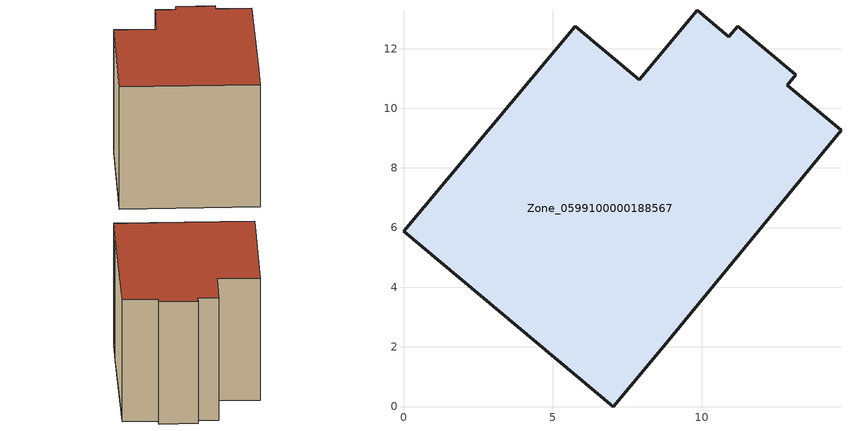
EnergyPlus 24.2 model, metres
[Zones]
Zone_0599100000188567
 floor ground (C_G): 7.91,10.96 9.85,13.28 10.91,12.4 11.2,12.75 13.16,11.12 12.87,10.77 14.67,9.27 8.64,1.92 7.04,0 0,5.87 5.75,12.76 z0
 wall outside (C_F): 7.04,0 8.64,1.92 14.67,9.27 12.87,10.77 13.16,11.12 11.2,12.75 10.91,12.4 9.85,13.28 7.91,10.96 5.75,12.76 0,5.87 7.04,0 z0:8.68
 roof outside (C_R): 5.75,12.76 0,5.87 7.04,0 8.64,1.92 14.67,9.27 12.87,10.77 13.16,11.12 11.2,12.75 10.91,12.4 9.85,13.28 7.91,10.96 z8.68
[BUILDING]
Pand.0599100000188567: North Axis=0; Terrain=City; Loads Convergence Tolerance Value=0.04; Temperature Convergence Tolerance Value=0.4; Solar Distribution=FullExterior; Maximum Number of Warmup Days=25; Minimum Number of Warmup Days=1
[Site:Location]
Rotterdam.The.Hague.AP_ZH_NLD Design_Conditions: Latitude=51.96; Longitude=4.45; Time Zone=1; Elevation=-4.5
[SITE:GROUNDTEMPERATURE:BUILDINGSURFACE]
18, 18, 18, 18, 18, 18, 18, 18, 18, 18, 18, 18
[MATERIAL] Thermal Absorptance=0.9; Solar Absorptance=0.7; Visible Absorptance=0.7
Name | Roughness | Thickness | Conductivity | Density | Specific Heat
G.TC.1946-1964 | MediumSmooth | 0.15 | 1 | 540 | 1210
F.TC.1946-1964 | Rough | 0.3 | 0.857143 | 1920 | 840
R.TC.1946-1964 | MediumRough | 0.2 | 0.235294 | 1500 | 1000
[CONSTRUCTION]
C_G: G.TC.1946-1964
C_F: F.TC.1946-1964
C_R: R.TC.1946-1964
[ZONE]
Zone_0599100000188567: Type=1; Multiplier=1; Ceiling Height=Autocalculate; Volume=Autocalculate; Floor Area=autocalculate; Part of Total Floor Area=Yes
[ZONEINFILTRATION:DESIGNFLOWRATE]
Infil_Zone_0599100000188567: Zone or ZoneList or Space or SpaceList=Zone_0599100000188567; Schedule=AlwaysOn; Design Flow Rate Calculation Method=Flow/Area; Flow Rate per Floor Area=0.003; Constant Term Coefficient=1; Temperature Term Coefficient=0; Velocity Term Coefficient=0; Velocity Squared Term Coefficient=0
[HVACTEMPLATE:ZONE:IDEALLOADSAIRSYSTEM]
Zone_0599100000188567: Maximum Heating Supply Air Temperature=50; Minimum Cooling Supply Air Temperature=13; Maximum Heating Supply Air Humidity Ratio=0.0156; Minimum Cooling Supply Air Humidity Ratio=0.0077; Heating Limit=NoLimit; Cooling Limit=NoLimit; Dehumidification Control Type=ConstantSensibleHeatRatio; Cooling Sensible Heat Ratio=0.7; Dehumidification Setpoint=60; Humidification Control Type=None; Humidification Setpoint=30; Outdoor Air Method=None; Outdoor Air Flow Rate per Person=0.00944; Outdoor Air Flow Rate per Zone Floor Area=0; Outdoor Air Flow Rate per Zone=0; Demand Controlled Ventilation Type=None; Outdoor Air Economizer Type=NoEconomizer; Heat Recovery Type=None; Sensible Heat Recovery Effectiveness=0.7; Latent Heat Recovery Effectiveness=0.65
[ZONECONTROL:THERMOSTAT]
ThermostatControl_Zone_0599100000188567: Zone or ZoneList=Zone_0599100000188567; Control Type Schedule=DualSetpointControlType; Control 1=Thermostat_Zone_0599100000188567; Temperature Difference Between Cutout And Setpoint=0
[THERMOSTATSETPOINT:DUALSETPOINT]
Thermostat_Zone_0599100000188567: Heating Setpoint Temperature Schedule=HeatingSetpoint_Zone_0599100000188567; Cooling Setpoint Temperature Schedule=CoolingSetpoint_Zone_0599100000188567
[SCHEDULE:COMPACT]
HeatingSetpoint_Zone_0599100000188567: Through: 12/31, For: AllDays, Until: 24:00, 21
CoolingSetpoint_Zone_0599100000188567: Through: 12/31, For: AllDays, Until: 24:00, 24
DualSetpointControlType: Through: 12/31, For: AllDays, Until: 24:00, 4
AlwaysOn: Through: 12/31, For: AllDays, Until: 24:00, 1
